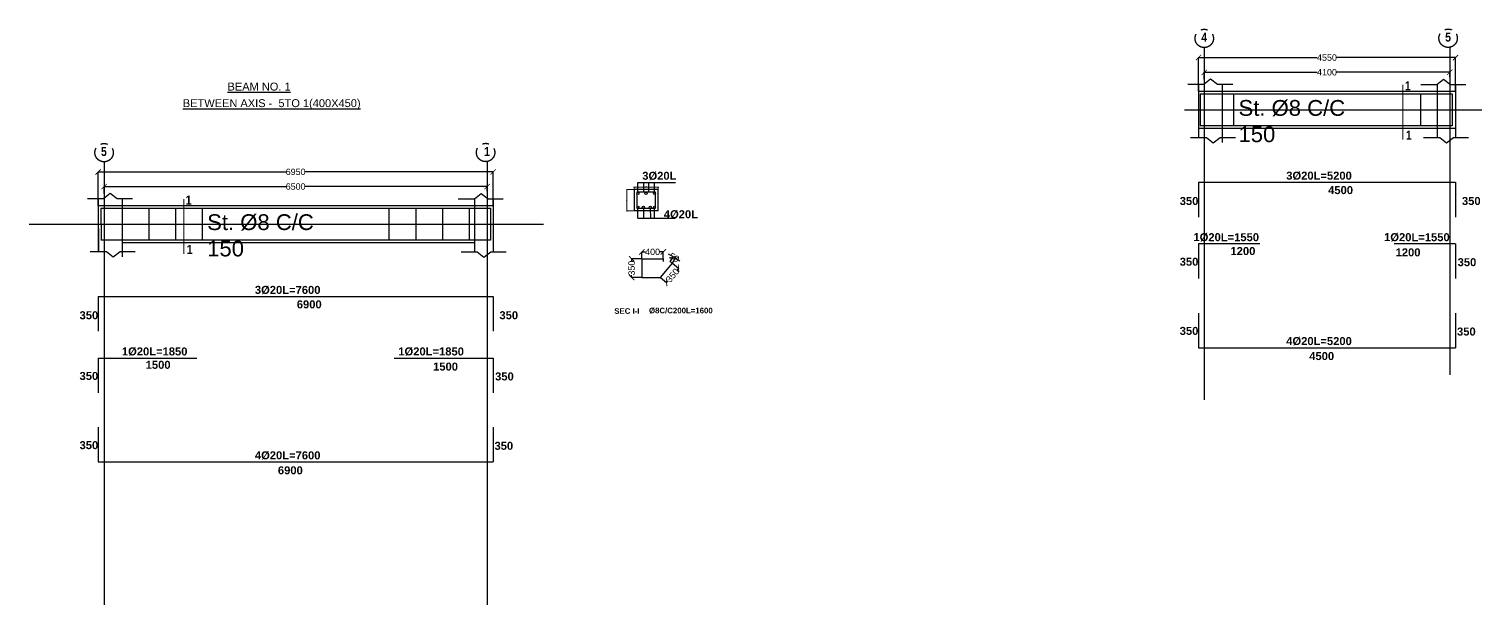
# Model space of a CAD drawing. Header units: inches. Extents: x -291016 to -124071, y 25078 to 137196.
# Drawn here: x -190730 to -163500, y 69887 to 80676 of the extents above; entities that cross this region are included whole.
import ezdxf

# ---------------------------------------------------------------- set-up
doc = ezdxf.new("R2010")
doc.units = ezdxf.units.IN
doc.header["$MEASUREMENT"] = 0
doc.linetypes.add('CENTER', pattern=[2, 1.25, -0.25, 0.25, -0.25])
doc.linetypes.add('CENTER2', pattern=[28.575, 19.05, -3.175, 3.175, -3.175])
doc.layers.add('AXIS', color=8, linetype='CENTER')
doc.layers.add('TEX', color=4, linetype='Continuous')
for name, color, linetype, lineweight in [('bar', 2, 'Continuous', 60), ('texts', 3, 'Continuous', 15), ('wal', 7, 'Continuous', 50)]:
    doc.layers.add(name, color=color, linetype=linetype, lineweight=lineweight)
doc.styles.add('50', font='arial.ttf', dxfattribs={"height": 150})
doc.styles.add('G', font='arial.ttf')
doc.styles.add('SIMPLEX', font='arial.ttf', dxfattribs={"height": 120})
doc.styles.add('Swiss Outline Bold Condensed', font='swisscbo.ttf')
doc.dimstyles.new('25SC', dxfattribs={"dimtxt": 20, "dimasz": 100, "dimexe": 0, "dimexo": 0, "dimgap": 0, "dimtad": 0, "dimdec": 0, "dimzin": 0, "dimdsep": 46, "dimtxsty": 'SIMPLEX', "dimblk": 'ARCHTICK', "dimcen": 0, "dimclrd": 1, "dimclre": 1, "dimclrt": 6, "dimadec": 0, "dimazin": 0, "dimtfac": 1, "dimtdec": 0, "dimtix": 1, "dimtmove": 2, "dimatfit": 3, "dimldrblk": 'ARCHTICK', "dimfxl": 50, "dimtolj": 1, "dimtzin": 0, "dimarcsym": 0})
doc.dimstyles.new('50PEA1', dxfattribs={"dimscale": 0, "dimtxt": 12.5, "dimasz": 5, "dimexe": 5, "dimexo": 10, "dimgap": 5, "dimtad": 1, "dimdec": 0, "dimdsep": 46, "dimtxsty": 'Standard', "dimblk1": 'ARCHTICK', "dimblk2": 'ARCHTICK', "dimsah": 1, "dimcen": 2.5, "dimdle": 10, "dimclrd": 8, "dimclre": 8, "dimclrt": 7, "dimadec": 0, "dimazin": 0, "dimtfac": 1, "dimtdec": 0, "dimtix": 1, "dimtmove": 2, "dimatfit": 3, "dimldrblk": 'ARCHTICK', "dimfxl": 1, "dimtolj": 1, "dimtzin": 0, "dimlwd": 13, "dimlwe": 13, "dimarcsym": 0})

# ---------------------------------------------------------------- blocks, each defined once
blk = doc.blocks.new('_ArchTick')
at = {"color": 0, "const_width": 0.15}
blk.add_lwpolyline([(-0.5, -0.5), (0.5, 0.5)], dxfattribs=at)
blk = doc.blocks.new('*D83')
at = {"color": 1, "lineweight": -2, "transparency": 16777216}
for p, q in [((-189324, 77596), (-189324, 77725)), ((-189324, 77725), (-185913, 77725)), ((-182144, 77725), (-185555, 77725)), ((-182144, 77640), (-182144, 77725))]:
    blk.add_line(p, q, dxfattribs=at)
at = {"layer": 'Defpoints', "color": 0, "transparency": 16777216}
for p in [(-182144, 77725), (-182144, 77640), (-189324, 77596)]:
    blk.add_point(p, dxfattribs=at)
at = {"color": 1, "lineweight": -2, "transparency": 16777216, "xscale": 100, "yscale": 100, "zscale": 100, "rotation": 180}
blk.add_blockref('_ArchTick', (-189324, 77725), dxfattribs=at)
at = {"color": 1, "lineweight": -2, "transparency": 16777216, "xscale": 100, "yscale": 100, "zscale": 100}
blk.add_blockref('_ArchTick', (-182144, 77725), dxfattribs=at)
at = {"color": 6, "transparency": 16777216, "insert": (-185734, 77725), "char_height": 120, "attachment_point": 5, "style": 'SIMPLEX'}
blk.add_mtext('\\A1;6500', dxfattribs=at)
blk = doc.blocks.new('*D181')
at = {"color": 1, "lineweight": -2, "transparency": 16777216}
for p, q in [((-189434, 77370), (-189434, 78000)), ((-189434, 78000), (-185913, 78000)), ((-182034, 78000), (-185555, 78000)), ((-182034, 77370), (-182034, 78000))]:
    blk.add_line(p, q, dxfattribs=at)
at = {"layer": 'Defpoints', "color": 0, "transparency": 16777216}
for p in [(-182034, 78000), (-189434, 77370), (-182034, 77370)]:
    blk.add_point(p, dxfattribs=at)
at = {"color": 1, "lineweight": -2, "transparency": 16777216, "xscale": 100, "yscale": 100, "zscale": 100, "rotation": 180}
blk.add_blockref('_ArchTick', (-189434, 78000), dxfattribs=at)
at = {"color": 1, "lineweight": -2, "transparency": 16777216, "xscale": 100, "yscale": 100, "zscale": 100}
blk.add_blockref('_ArchTick', (-182034, 78000), dxfattribs=at)
at = {"color": 6, "transparency": 16777216, "insert": (-185734, 78000), "char_height": 120, "attachment_point": 5, "style": 'SIMPLEX'}
blk.add_mtext('\\A1;6950', dxfattribs=at)
blk = doc.blocks.new('*D182')
at = {"color": 8, "lineweight": 13, "transparency": 16777216}
for p, q in [((-179399, 77668), (-179529, 77668)), ((-179524, 77678), (-179524, 77258)), ((-179399, 77268), (-179529, 77268))]:
    blk.add_line(p, q, dxfattribs=at)
at = {"layer": 'Defpoints', "color": 0, "transparency": 16777216}
for p in [(-179389, 77668), (-179524, 77268), (-179389, 77268)]:
    blk.add_point(p, dxfattribs=at)
at = {"color": 8, "lineweight": 13, "transparency": 16777216, "xscale": 5, "yscale": 5, "zscale": 5}
for p, rotation in [((-179524, 77668), 90), ((-179524, 77268), 270)]:
    blk.add_blockref('_ArchTick', p, dxfattribs=dict(at, rotation=rotation))
at = {"color": 7, "transparency": 16777216, "insert": (-179535, 77468), "char_height": 12.5, "attachment_point": 5, "rotation": 90}
blk.add_mtext('\\A1;400', dxfattribs=at)
blk = doc.blocks.new('*D183')
at = {"color": 8, "lineweight": 13, "transparency": 16777216}
for p, q in [((-179399, 77717), (-178929, 77717)), ((-179389, 77678), (-179389, 77722)), ((-178939, 77678), (-178939, 77722))]:
    blk.add_line(p, q, dxfattribs=at)
at = {"layer": 'Defpoints', "color": 0, "transparency": 16777216}
for p in [(-179389, 77668), (-178939, 77717), (-178939, 77668)]:
    blk.add_point(p, dxfattribs=at)
at = {"color": 8, "lineweight": 13, "transparency": 16777216, "xscale": 5, "yscale": 5, "zscale": 5, "rotation": 180}
blk.add_blockref('_ArchTick', (-179389, 77717), dxfattribs=at)
at = {"color": 8, "lineweight": 13, "transparency": 16777216, "xscale": 5, "yscale": 5, "zscale": 5}
blk.add_blockref('_ArchTick', (-178939, 77717), dxfattribs=at)
at = {"color": 7, "transparency": 16777216, "insert": (-179164, 77729), "char_height": 12.5, "attachment_point": 5}
blk.add_mtext('\\A1;450', dxfattribs=at)
blk = doc.blocks.new('*D184')
at = {"color": 1, "lineweight": -2, "transparency": 16777216}
for p, q in [((-178669, 76290), (-178557, 76195)), ((-178894, 76022), (-178781, 75927)), ((-178557, 76195), (-178584, 76162)), ((-178781, 75927), (-178754, 75960))]:
    blk.add_line(p, q, dxfattribs=at)
at = {"layer": 'Defpoints', "color": 0, "transparency": 16777216}
for p in [(-178669, 76290), (-178894, 76022), (-178557, 76195)]:
    blk.add_point(p, dxfattribs=at)
at = {"color": 1, "lineweight": -2, "transparency": 16777216, "xscale": 100, "yscale": 100, "zscale": 100}
for p, rotation in [((-178557, 76195), 49.99567424151289), ((-178781, 75927), 229.9956742415129)]:
    blk.add_blockref('_ArchTick', p, dxfattribs=dict(at, rotation=rotation))
at = {"color": 6, "transparency": 16777216, "insert": (-178669, 76061), "char_height": 120, "attachment_point": 5, "rotation": 49.9957, "style": 'SIMPLEX'}
blk.add_mtext('\\A1;350', dxfattribs=at)
blk = doc.blocks.new('*D185')
at = {"color": 1, "lineweight": -2, "transparency": 16777216}
for p, q in [((-178660, 76406), (-178747, 76456)), ((-178713, 76315), (-178660, 76406)), ((-178669, 76290), (-178617, 76381)), ((-178617, 76381), (-178660, 76406)), ((-178617, 76381), (-178530, 76331))]:
    blk.add_line(p, q, dxfattribs=at)
at = {"layer": 'Defpoints', "color": 0, "transparency": 16777216}
for p in [(-178713, 76315), (-178669, 76290), (-178660, 76406)]:
    blk.add_point(p, dxfattribs=at)
at = {"color": 1, "lineweight": -2, "transparency": 16777216, "xscale": 100, "yscale": 100, "zscale": 100}
for p, rotation in [((-178660, 76406), 329.9862666535626), ((-178617, 76381), 149.9862666535626)]:
    blk.add_blockref('_ArchTick', p, dxfattribs=dict(at, rotation=rotation))
at = {"color": 6, "transparency": 16777216, "insert": (-178638, 76394), "char_height": 120, "attachment_point": 5, "rotation": 329.9863, "style": 'SIMPLEX'}
blk.add_mtext('\\A1;50', dxfattribs=at)
blk = doc.blocks.new('*D186')
at = {"color": 1, "lineweight": -2, "transparency": 16777216}
for p, q in [((-179244, 76372), (-179244, 76501)), ((-179244, 76501), (-179179, 76501)), ((-178844, 76501), (-178909, 76501)), ((-178844, 76372), (-178844, 76501))]:
    blk.add_line(p, q, dxfattribs=at)
at = {"layer": 'Defpoints', "color": 0, "transparency": 16777216}
for p in [(-179244, 76501), (-179244, 76372), (-178844, 76372)]:
    blk.add_point(p, dxfattribs=at)
at = {"color": 1, "lineweight": -2, "transparency": 16777216, "xscale": 100, "yscale": 100, "zscale": 100, "rotation": 180}
blk.add_blockref('_ArchTick', (-179244, 76501), dxfattribs=at)
at = {"color": 1, "lineweight": -2, "transparency": 16777216, "xscale": 100, "yscale": 100, "zscale": 100}
blk.add_blockref('_ArchTick', (-178844, 76501), dxfattribs=at)
at = {"color": 6, "transparency": 16777216, "insert": (-179044, 76501), "char_height": 120, "attachment_point": 5, "style": 'SIMPLEX'}
blk.add_mtext('\\A1;400', dxfattribs=at)
blk = doc.blocks.new('*D84')
at = {"color": 1, "lineweight": -2, "transparency": 16777216}
for p, q in [((-179244, 76372), (-179437, 76372)), ((-179437, 76372), (-179437, 76329)), ((-179437, 76022), (-179437, 76065)), ((-179244, 76022), (-179437, 76022))]:
    blk.add_line(p, q, dxfattribs=at)
at = {"layer": 'Defpoints', "color": 0, "transparency": 16777216}
for p in [(-179244, 76372), (-179437, 76022), (-179244, 76022)]:
    blk.add_point(p, dxfattribs=at)
at = {"color": 1, "lineweight": -2, "transparency": 16777216, "xscale": 100, "yscale": 100, "zscale": 100}
for p, rotation in [((-179437, 76372), 90), ((-179437, 76022), 270)]:
    blk.add_blockref('_ArchTick', p, dxfattribs=dict(at, rotation=rotation))
at = {"color": 6, "transparency": 16777216, "insert": (-179437, 76197), "char_height": 120, "attachment_point": 5, "rotation": 90, "style": 'SIMPLEX'}
blk.add_mtext('\\A1;350', dxfattribs=at)
blk = doc.blocks.new('*D97')
at = {"color": 1, "lineweight": -2, "transparency": 16777216}
for p, q in [((-168704, 79737), (-168704, 79866)), ((-168704, 79866), (-166586, 79866)), ((-164104, 79866), (-166223, 79866)), ((-164104, 79781), (-164104, 79866))]:
    blk.add_line(p, q, dxfattribs=at)
at = {"layer": 'Defpoints', "color": 0, "transparency": 16777216}
for p in [(-164104, 79866), (-168704, 79737), (-164104, 79781)]:
    blk.add_point(p, dxfattribs=at)
at = {"color": 1, "lineweight": -2, "transparency": 16777216, "xscale": 100, "yscale": 100, "zscale": 100, "rotation": 180}
blk.add_blockref('_ArchTick', (-168704, 79866), dxfattribs=at)
at = {"color": 1, "lineweight": -2, "transparency": 16777216, "xscale": 100, "yscale": 100, "zscale": 100}
blk.add_blockref('_ArchTick', (-164104, 79866), dxfattribs=at)
at = {"color": 6, "transparency": 16777216, "insert": (-166404, 79866), "char_height": 120, "attachment_point": 5, "style": 'SIMPLEX'}
blk.add_mtext('\\A1;4100', dxfattribs=at)
blk = doc.blocks.new('*D98')
at = {"color": 1, "lineweight": -2, "transparency": 16777216}
for p, q in [((-168814, 79511), (-168814, 80141)), ((-168814, 80141), (-166586, 80141)), ((-163994, 80141), (-166223, 80141)), ((-163994, 79511), (-163994, 80141))]:
    blk.add_line(p, q, dxfattribs=at)
at = {"layer": 'Defpoints', "color": 0, "transparency": 16777216}
for p in [(-163994, 80141), (-168814, 79511), (-163994, 79511)]:
    blk.add_point(p, dxfattribs=at)
at = {"color": 1, "lineweight": -2, "transparency": 16777216, "xscale": 100, "yscale": 100, "zscale": 100, "rotation": 180}
blk.add_blockref('_ArchTick', (-168814, 80141), dxfattribs=at)
at = {"color": 1, "lineweight": -2, "transparency": 16777216, "xscale": 100, "yscale": 100, "zscale": 100}
blk.add_blockref('_ArchTick', (-163994, 80141), dxfattribs=at)
at = {"color": 6, "transparency": 16777216, "insert": (-166404, 80141), "char_height": 120, "attachment_point": 5, "style": 'SIMPLEX'}
blk.add_mtext('\\A1;4550', dxfattribs=at)

msp = doc.modelspace()

# ---------------------------------------------------------------- linework, layer by layer
at = {"color": 3}
for p, q in [((-169014.4271, 79641.0179), (-168711.9271, 79641.0179)), ((-168814.1786, 79641.0358), (-168814.1786, 78647.5065)), ((-168711.9271, 79641.0179), (-168586.8953, 79742.0181)), ((-168586.8953, 79742.0181), (-168456.4271, 79641.0179)), ((-168456.4271, 79641.0179), (-168171.4271, 79641.0179)), ((-168361.9118, 78550.9886), (-168361.9118, 79641.0179)), ((-164644.6786, 79637.7074), (-164342.1786, 79637.7074)), ((-164342.1786, 79637.7074), (-164217.1469, 79738.7075)), ((-164341.9994, 79637.7074), (-164341.9994, 78638.9194)), ((-164217.1469, 79738.7075), (-164086.6786, 79637.7074)), ((-164086.6786, 79637.7074), (-163801.6786, 79637.7074)), ((-163994.1786, 79637.7074), (-163994.1786, 78638.9194)), ((-168814.1786, 79510.8006), (-163994.1786, 79510.845)), ((-169074.6786, 79160.8568), (-163499.6786, 79160.8568)), ((-163994.1786, 78810.8568), (-168814.1786, 78810.8568)), ((-168963.1618, 78647.4887), (-168660.6618, 78647.4887)), ((-168660.6618, 78647.4887), (-168535.6301, 78546.4885)), ((-168535.6301, 78546.4885), (-168405.1618, 78647.4887)), ((-168405.1618, 78647.4887), (-168120.1618, 78647.4887)), ((-164593.4134, 78644.1781), (-164290.9134, 78644.1781)), ((-164290.9134, 78644.1781), (-164165.8816, 78543.178)), ((-164165.8816, 78543.178), (-164035.4134, 78644.1781)), ((-164035.4134, 78644.1781), (-163750.4134, 78644.1781)), ((-179388.6398, 77668.4631), (-179388.6398, 77268.4631)), ((-178938.6398, 77668.4631), (-179388.6398, 77668.4631)), ((-178938.6398, 77668.4631), (-179388.6398, 77668.4631)), ((-178938.6398, 77268.4631), (-178938.6398, 77668.4631)), ((-168814.253, 77804.8563), (-163994.253, 77804.8563)), ((-168814.253, 77804.8563), (-168814.253, 77154.8563)), ((-163994.253, 77804.9125), (-163994.253, 77154.9125)), ((-189634.3882, 77500.4453), (-189331.8882, 77500.4453)), ((-189434.1398, 77500.4631), (-189434.1398, 76506.9339)), ((-189434.1398, 77370.228), (-182034.1398, 77370.228)), ((-189434.1398, 77370.228), (-189430.1398, 76520.228)), ((-189384.1403, 77370.4633), (-189384.1392, 77370.228)), ((-189331.8882, 77500.4453), (-189206.8565, 77601.4454)), ((-189206.8565, 77601.4454), (-189076.3882, 77500.4453)), ((-189076.3882, 77500.4453), (-188791.3882, 77500.4453)), ((-188981.873, 76410.416), (-188981.873, 77500.4453)), ((-182684.6398, 77497.0785), (-182382.1398, 77497.0785)), ((-182382.1398, 77497.0785), (-182257.108, 77598.0786)), ((-182381.9605, 77497.0785), (-182381.9605, 76498.2905)), ((-182257.108, 77598.0786), (-182126.6398, 77497.0785)), ((-182126.6398, 77497.0785), (-181841.6398, 77497.0785)), ((-182034.1398, 77497.0785), (-182034.1398, 76498.2905)), ((-182034.1398, 77370.228), (-182034.1398, 76502.728)), ((-189434.1398, 77320.228), (-189433.9045, 77320.228)), ((-178938.6398, 77268.4631), (-179388.6398, 77268.4631)), ((-190730.1398, 77020.228), (-181089.6398, 77020.228)), ((-182381.9605, 76670.228), (-188984.1398, 76670.228)), ((-188984.1398, 76670.228), (-188984.1398, 76548.728)), ((-168814.3032, 76651.857), (-168814.3032, 76001.857)), ((-167664.3032, 76651.857), (-168814.3032, 76651.857)), ((-163994.3032, 76651.9132), (-165144.3032, 76651.9132)), ((-163994.3032, 76651.9132), (-163994.3032, 76001.9132)), ((-189583.123, 76506.916), (-189280.623, 76506.916)), ((-189280.623, 76506.916), (-189155.5912, 76405.9159)), ((-189155.5912, 76405.9159), (-189025.123, 76506.916)), ((-189025.123, 76506.916), (-188740.123, 76506.916)), ((-182633.3745, 76503.5492), (-182330.8745, 76503.5492)), ((-182330.8745, 76503.5492), (-182205.8428, 76402.5491)), ((-182205.8428, 76402.5491), (-182075.3745, 76503.5492)), ((-182075.3745, 76503.5492), (-181790.3745, 76503.5492)), ((-178844.1398, 76371.9631), (-178844.1398, 76321.9631)), ((-178669.4617, 76289.6829), (-178712.757, 76314.6933)), ((-189434.2141, 75664.2274), (-182034.2141, 75664.2274)), ((-189434.2141, 75664.2274), (-189434.2141, 75014.2274)), ((-182034.2141, 75664.2274), (-182034.2141, 75014.2274)), ((-168814.2905, 75355.3577), (-168814.2905, 74705.3577)), ((-163994.2905, 75355.4139), (-163994.2905, 74705.4139)), ((-168814.2905, 74705.3577), (-163994.2905, 74705.4139)), ((-189434.2644, 74511.2281), (-187584.2644, 74511.2281)), ((-189434.2644, 74511.2281), (-189434.2644, 73861.2281)), ((-183884.2644, 74511.2281), (-182034.2644, 74511.2281)), ((-182034.2644, 74511.2281), (-182034.2644, 73861.2281)), ((-189434.2517, 73214.7289), (-189434.2517, 72564.7289)), ((-182034.2517, 73214.7289), (-182034.2517, 72564.7289)), ((-189434.3187, 72564.7289), (-182034.3187, 72564.7289))]:
    msp.add_line(p, q, dxfattribs=at)
at = {"color": 6}
for p, q in [((-168781.1634, 79460.8568), (-164057.6762, 79460.8568)), ((-168781.1634, 79460.8568), (-168781.1634, 78860.8568)), ((-168154.1786, 79460.8568), (-168154.1786, 78860.8568)), ((-164654.1786, 79460.8568), (-164654.1786, 78860.8568)), ((-164057.6762, 79460.8568), (-164057.6762, 78860.8568)), ((-164057.6762, 78860.8568), (-168781.1634, 78860.8568)), ((-179338.6398, 77618.4631), (-179338.6398, 77318.4631)), ((-178988.6398, 77618.4631), (-179338.6398, 77618.4631)), ((-178988.6398, 77318.4631), (-178988.6398, 77618.4631)), ((-189383.9039, 77320.228), (-182084.1398, 77320.228)), ((-189383.9039, 77320.228), (-189381.0804, 76720.228)), ((-188984.1398, 77320.228), (-188984.1398, 76720.228)), ((-188484.1398, 77320.228), (-188484.1398, 76720.228)), ((-187984.1398, 77320.228), (-187984.1398, 76720.228)), ((-187484.1398, 77320.228), (-187484.1398, 76720.228)), ((-183984.1398, 77320.228), (-183984.1398, 76720.228)), ((-183484.1398, 77320.228), (-183484.1398, 76720.228)), ((-182984.1398, 77320.228), (-182984.1398, 76720.228)), ((-182484.1398, 77320.228), (-182484.1398, 76720.228)), ((-182084.1398, 77320.228), (-182084.1398, 76720.228)), ((-179338.6398, 77318.4631), (-178988.6398, 77318.4631)), ((-182084.1398, 76720.228), (-189381.0804, 76720.228)), ((-179244.1398, 76371.9631), (-179244.1398, 76021.9631)), ((-179244.1398, 76371.9631), (-178844.1398, 76371.9631)), ((-178894.1398, 76021.9631), (-178669.4617, 76289.6829)), ((-179244.1398, 76021.9631), (-178894.1398, 76021.9631))]:
    msp.add_line(p, q, dxfattribs=at)
at = {"color": 0}
for p, q in [((-179318.6398, 77618.4631), (-179318.6398, 77802.4631)), ((-179318.6398, 77802.4631), (-178616.6398, 77802.4631)), ((-179209.6398, 77618.4631), (-179209.6398, 77802.4631)), ((-179112.6398, 77618.4631), (-179112.6398, 77802.4631)), ((-179008.6398, 77618.4631), (-179008.6398, 77802.4631)), ((-179318.6398, 77134.4631), (-179318.6398, 77318.4631)), ((-179318.6398, 77134.4631), (-178616.6398, 77134.4631)), ((-179209.6398, 77134.4631), (-179209.6398, 77318.4631)), ((-179078.1398, 77134.4631), (-179085.1398, 77318.4631)), ((-179008.6398, 77134.4631), (-179008.6398, 77318.4631))]:
    msp.add_line(p, q, dxfattribs=at)
at = {"color": 6}
for centre in [(-179318.6398, 77598.4631), (-179167.0453, 77598.4631), (-179008.6398, 77598.4631), (-179318.6398, 77338.4631), (-179216.1398, 77338.4631), (-179085.1398, 77338.4631), (-179008.6398, 77338.4631)]:
    msp.add_circle(centre, 20, dxfattribs=at)
at = {"layer": 'AXIS', "linetype": 'CENTER2', "ltscale": 1000}
for p, q in [((-168704.143, 80329.143), (-168704.4305, 73731.5899)), ((-164104.143, 80329.2552), (-164104.4101, 74198.0931)), ((-189324.1041, 78188.5703), (-189324.4658, 69886.7687)), ((-182144.1041, 78188.5701), (-182144.4658, 69886.7685))]:
    msp.add_line(p, q, dxfattribs=at)
at = {"layer": 'AXIS', "ltscale": 500}
for centre in [(-168704.143, 80501), (-164133.6876, 80504.2315), (-189324.1041, 78360.4273), (-182173.6487, 78363.5465)]:
    msp.add_circle(centre, 171.857, dxfattribs=at)
at = {"layer": 'bar', "ltscale": 150, "const_width": 20}
for points in [[(-164980.6786, 78603.3568), (-164980.6786, 79633.6242)], [(-187830.6398, 76462.728), (-187830.6398, 77492.9953)]]:
    msp.add_lwpolyline(points, dxfattribs=at)

# ---------------------------------------------------------------- texts
at = {"layer": 'TEX'}
for s, height, style, p in [('4', 170, 'Swiss Outline Bold Condensed', (-168759.1939, 80438.3056)), ('5', 170, 'Swiss Outline Bold Condensed', (-164188.7385, 80441.5372)), ('%%UBEAM NO. 1', 148, 'G', (-187010.6398, 79524.4631)), ('1', 170, 'Swiss Outline Bold Condensed', (-164944.6382, 79527.6765)), ('%%UBETWEEN AXIS -  5TO 1(400X450)', 148, 'G', (-187848.1398, 79213.9631)), ('1', 170, 'Swiss Outline Bold Condensed', (-164924.1786, 78603.3568)), ('5', 170, 'Swiss Outline Bold Condensed', (-189381.4489, 78297.7177)), ('1', 170, 'Swiss Outline Bold Condensed', (-182201.4489, 78297.7175)), ('1', 170, 'Swiss Outline Bold Condensed', (-187794.5994, 77387.0476)), ('1', 170, 'Swiss Outline Bold Condensed', (-187774.1398, 76462.728))]:
    msp.add_text(s, height=height, dxfattribs=dict(at, style=style)).set_placement(p)
at = {"layer": 'TEX', "char_height": 296, "attachment_point": 1, "style": 'G'}
for insert in [(-168062.1786, 79346.8568), (-187392.1398, 77206.228)]:
    msp.add_mtext_dynamic_manual_height_columns('St. %%C8 C/C 150', width=2462.399683, gutter_width=1, heights=[0], dxfattribs=dict(at, insert=insert))
at = {"layer": 'texts', "lineweight": 50, "ltscale": 2, "char_height": 105, "attachment_point": 1}
for s, insert, width in [('{\\fArial|b1|i0|c0|p34;SEC I-I}', (-179762.1223, 75445.8152), 610.442651), ('{\\fArial|b1|i0|c0|p34;%%C8C/C200L=1600}', (-179110.9077, 75455.0038), 364.62196)]:
    msp.add_mtext(s, dxfattribs=dict(at, insert=insert, width=width))
at = {"layer": 'wal', "lineweight": 50, "char_height": 150, "attachment_point": 3, "rotation": 359.95372519, "style": '50'}
for s, insert in [('{\\fArial|b1|i0|c0|p34;3%%C20L}', (-178596.6398, 78002.0931)), ('{\\fArial|b1|i0|c0|p34;3%%C20L=5200}', (-165938.5057, 78004.4862)), ('{\\fArial|b1|i0|c0|p34;4500}', (-165916.0057, 77733.9862)), ('{\\fArial|b1|i0|c0|p34;350}', (-168814.2, 77529.8568)), ('{\\fArial|b1|i0|c0|p34;350}', (-163524.6786, 77529.913)), ('{\\fArial|b1|i0|c0|p34;4%%C20L}', (-178192.6398, 77281.5931)), ('{\\fArial|b1|i0|c0|p34;1%%C20L=1550}', (-167677.6786, 76851.487)), ('{\\fArial|b1|i0|c0|p34;1%%C20L=1550}', (-164104.2945, 76851.5242)), ('{\\fArial|b1|i0|c0|p34;1200}', (-167746.1786, 76592.092)), ('{\\fArial|b1|i0|c0|p34;1200}', (-164651.3693, 76567.6176)), ('{\\fArial|b1|i0|c0|p34;350}', (-168814.2503, 76392.4163)), ('{\\fArial|b1|i0|c0|p34;350}', (-163605.6257, 76383.4723)), ('{\\fArial|b1|i0|c0|p34;3%%C20L=7600}', (-185268.4668, 75863.8574)), ('{\\fArial|b1|i0|c0|p34;6900}', (-185245.9668, 75593.3574)), ('{\\fArial|b1|i0|c0|p34;350}', (-189434.1612, 75389.228)), ('{\\fArial|b1|i0|c0|p34;350}', (-181564.6398, 75389.228)), ('{\\fArial|b1|i0|c0|p34;350}', (-168814.2376, 75095.917)), ('{\\fArial|b1|i0|c0|p34;4%%C20L=5200}', (-165938.5057, 74904.9877)), ('{\\fArial|b1|i0|c0|p34;350}', (-163617.1257, 75083.4723)), ('{\\fArial|b1|i0|c0|p34;1%%C20L=1850}', (-187761.4668, 74710.8581)), ('{\\fArial|b1|i0|c0|p34;1%%C20L=1850}', (-182579.9668, 74710.8581)), ('{\\fArial|b1|i0|c0|p34;4500}', (-166270.1257, 74624.4161)), ('{\\fArial|b1|i0|c0|p34;1500}', (-188078.0868, 74460.2873)), ('{\\fArial|b1|i0|c0|p34;1500}', (-182691.3305, 74426.9325)), ('{\\fArial|b1|i0|c0|p34;350}', (-189434.2114, 74251.7874)), ('{\\fArial|b1|i0|c0|p34;350}', (-181645.5868, 74242.7873)), ('{\\fArial|b1|i0|c0|p34;350}', (-189434.1987, 72955.2882)), ('{\\fArial|b1|i0|c0|p34;4%%C20L=7600}', (-185268.4668, 72764.3588)), ('{\\fArial|b1|i0|c0|p34;350}', (-181657.0868, 72942.7873)), ('{\\fArial|b1|i0|c0|p34;6900}', (-185600.0868, 72483.7873))]:
    msp.add_mtext(s, dxfattribs=dict(at, insert=insert))

# ---------------------------------------------------------------- dimensions: what is measured, and where the dimension line sits
at = {"color": 3}
for base, p1, p2, text, picture, middle in [((-163994.1786, 80140.5358), (-168814.1786, 79510.8006), (-163994.1786, 79510.8006), '4550', '*D98', (-166404.1786, 80140.5358)), ((-164104.1669, 79865.5909), (-168704.1688, 79736.5374), (-164104.1669, 79781.1061), '4100', '*D97', (-166404.1678, 79865.5909)), ((-182034.1398, 77999.9631), (-189434.1398, 77370.228), (-182034.1398, 77370.228), '6950', '*D181', (-185734.1398, 77999.9631)), ((-182144.128, 77724.9621), (-189324.1299, 77595.9647), (-182144.128, 77640.421), '6500', '*D83', (-185734.129, 77724.9621))]:
    dim = msp.add_linear_dim(base=base, p1=p1, p2=p2, text=text, dimstyle='25SC', dxfattribs=at)
    dim.commit()
    dim.dimension.update_dxf_attribs({"geometry": picture, "text_midpoint": middle})
dim = msp.add_linear_dim(base=(-179523.6398, 77268.4631), p1=(-179388.6398, 77668.4631), p2=(-179388.6398, 77268.4631), angle=90, dimstyle='50PEA1', override={"dimscale": 1}, dxfattribs=at)
dim.commit()
dim.dimension.update_dxf_attribs({"geometry": '*D182', "text_midpoint": (-179534.8898, 77468.4631)})
dim = msp.add_linear_dim(base=(-178938.6398, 77717.4631), p1=(-179388.6398, 77668.4631), p2=(-178938.6398, 77668.4631), dimstyle='50PEA1', override={"dimscale": 1}, dxfattribs=at)
dim.commit()
dim.dimension.update_dxf_attribs({"geometry": '*D183', "text_midpoint": (-179163.6398, 77728.7131)})
dim = msp.add_linear_dim(base=(-179244.1398, 76500.9631), p1=(-178844.1398, 76371.9631), p2=(-179244.1398, 76371.9631), dimstyle='25SC', dxfattribs=at)
dim.commit()
dim.dimension.update_dxf_attribs({"geometry": '*D186', "text_midpoint": (-179044.1398, 76500.9631)})
dim = msp.add_linear_dim(base=(-179437.1398, 76021.9631), p1=(-179244.1398, 76371.9631), p2=(-179244.1398, 76021.9631), angle=90, dimstyle='25SC', dxfattribs=at)
dim.commit()
dim.dimension.update_dxf_attribs({"geometry": '*D84', "text_midpoint": (-179437.1398, 76196.9631)})
for p1, p2, distance, picture, middle in [((-178894.1398, 76021.9631), (-178669.4617, 76289.6829), -147.4037, '*D184', (-178668.8901, 76061.0652)), ((-178669.4617, 76289.6829), (-178712.757, 76314.6933), -105.6175, '*D185', (-178638.2787, 76393.6429))]:
    dim = msp.add_aligned_dim(p1=p1, p2=p2, distance=distance, dimstyle='25SC', dxfattribs=at)
    dim.commit()
    dim.dimension.update_dxf_attribs({"geometry": picture, "text_midpoint": middle})

doc.saveas('drawing.dxf')
